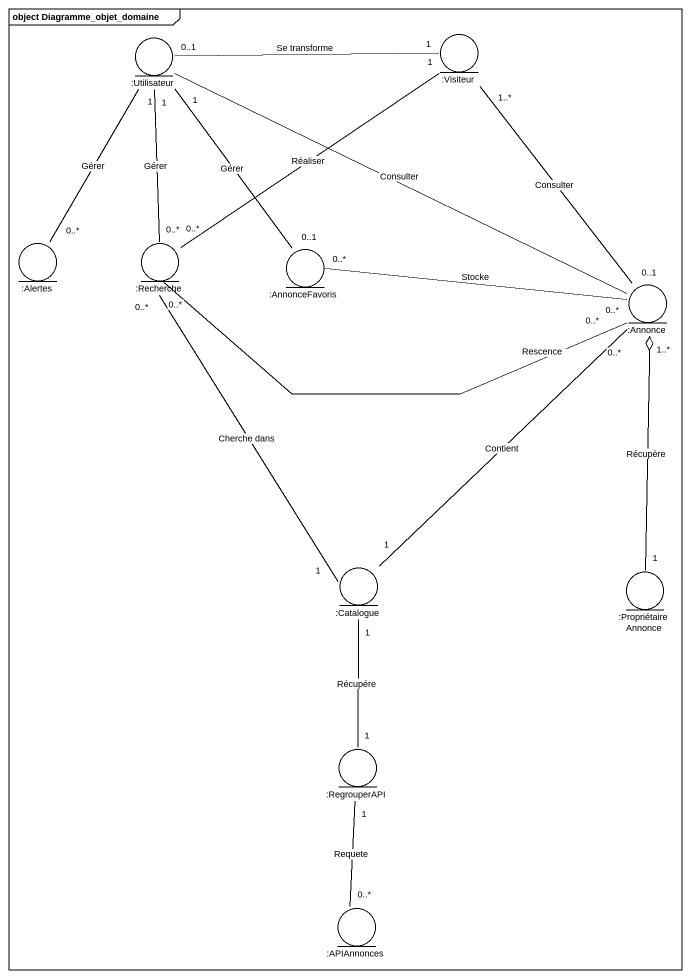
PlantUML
@startuml
mainframe object Diagramme_objet_domaine
entity ":Utilisateur" as Utilisateur
entity ":Visiteur" as Visiteur
entity ":Alertes" as Alertes
entity ":Recherche" as Recherche
entity ":AnnonceFavoris" as AnnonceFavoris
entity ":Annonce" as Annonce
entity ":Catalogue" as Catalogue
entity ":PropriétaireAnnonce" as PropriétaireAnnonce
entity ":RegrouperAPI" as RegrouperAPI
entity ":APIAnnonces" as APIAnnonces
Utilisateur "1" -- "0..*" Alertes : Gérer
Utilisateur "1" -- "0..*" Recherche : Gérer
Utilisateur "1" -- "0..1" AnnonceFavoris : Gérer
Utilisateur -right- Annonce : Consulter
Visiteur "1" -left- "0..1" Utilisateur : Se transforme
Visiteur "1" -- "0..*" Recherche : Réaliser
Visiteur "1..*" -- "0..1" Annonce : Consulter
Recherche "0..*" -right- "0..*" Annonce : Rescence
Recherche "0..*" -- "1" Catalogue : Cherche dans
AnnonceFavoris "0..*" -right- "0..*" Annonce : Stocke
Annonce "0..*" -- "1" Catalogue : Contient
Annonce "1..*" o-- "1" PropriétaireAnnonce : Récupère
Catalogue "1" -- "1" RegrouperAPI : Récupére
RegrouperAPI "1" -- "0..*" APIAnnonces : Requete
@enduml
